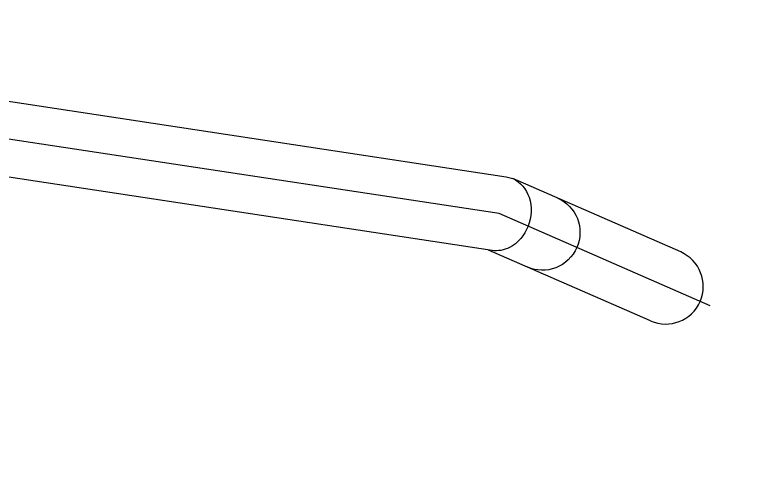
# Model space of a CAD drawing. Header units: millimetres. Extents: x 1145859089 to 1147511753, y -1047484727 to -1047247487.
# Drawn here: x 1146005677.1 to 1146006017, y -1047431177.3 to -1047430964.1 of the extents above; entities that cross this region are included whole.
import ezdxf
from ezdxf.xclip import XClip

# ---------------------------------------------------------------- set-up
doc = ezdxf.new("R2010")
doc.units = ezdxf.units.MM
doc.header["$LTSCALE"] = 100
doc.header["$MEASUREMENT"] = 0
doc.header["$XCLIPFRAME"] = 2
doc.linetypes.add('단지배치도$0$CENTER', pattern=[31, 30, -0.5, 0, -0.5])
doc.layers.get('0').update_dxf_attribs({"linetype": 'CONTINUOUS'})
doc.layers.add('XREF', color=135, linetype='CONTINUOUS')
doc.layers.add('단지배치도$0$W240910', color=135, linetype='CONTINUOUS')

# ---------------------------------------------------------------- blocks, each defined once
blk = doc.blocks.new('단지배치도$0$zw$9902')
at = {"layer": '단지배치도$0$W240910', "linetype": 'ByBlock', "ltscale": 20}
for p, q in [((67398.86, -59613.34), (67757.99, -59667.81)), ((67751.57, -59701.22), (67393.74, -59646.96)), ((67757.99, -59667.81), (67760.96, -59668.67)), ((67836.75, -59701.81), (67760.96, -59668.67)), ((67823.13, -59732.97), (67750, -59700.98))]:
    blk.add_line(p, q, dxfattribs=at)
at = {"layer": '단지배치도$0$W240910', "linetype": '단지배치도$0$CENTER'}
for p, q in [((67754.77, -59684.51), (67396.29, -59630.15)), ((67850.1, -59726.21), (67754.77, -59684.51))]:
    blk.add_line(p, q, dxfattribs=at)
at = {"layer": '단지배치도$0$W240910'}
blk.add_arc((56404.25, -57219.78, 0), 12756.72, 322.50733, 9.110085, dxfattribs=at)
at = {"layer": '단지배치도$0$W240910', "linetype": 'ByBlock', "ltscale": 20}
blk.add_arc((67829.94, -59717.39), 17, 246.3767, 66.3767, dxfattribs=at)
for points in [[(67760.96, -59668.67), (67764.4, -59670.14), (67767.1, -59673.6), (67768.32, -59677.13)], [(67768.32, -59677.13), (67769.75, -59681.26), (67769.43, -59686.16), (67767.83, -59690.23)]]:
    blk.add_open_spline(points, degree=3, dxfattribs=at)
for points, knots in [([(67781.34, -59677.58), (67785.19, -59679.26), (67791.94, -59686.15), (67791.62, -59695.83), (67789.86, -59699.86)], [0, 0, 0, 0, 12.628093, 25.824969, 25.824969, 25.824969, 25.824969]), ([(67767.83, -59690.23), (67766.28, -59694.19), (67761.49, -59700.29), (67754.21, -59701.51), (67751.57, -59701.16)], [0, 0, 0, 0, 12.781271, 20.745186, 20.745186, 20.745186, 20.745186]), ([(67789.86, -59699.86), (67788.1, -59703.89), (67781.2, -59710.69), (67771.57, -59710.41), (67767.71, -59708.73)], [0, 0, 0, 0, 13.196875, 25.824969, 25.824969, 25.824969, 25.824969])]:
    blk.add_open_spline(points, degree=3, knots=knots, dxfattribs=at)
blk = doc.blocks.new('단지배치도')
blk.add_blockref('단지배치도$0$zw$9902', (141034.19, 142437.16))

msp = doc.modelspace()

# ---------------------------------------------------------------- block references
at = {"layer": 'XREF'}
ref = msp.add_blockref('단지배치도', (1145797106.633357, -1047513806.462535), dxfattribs=at)
XClip(ref).set_block_clipping_path([(72982.4064819524, 34919.7593965298), (360382.4067475507, 255319.7593436697)])

doc.saveas('drawing.dxf')
